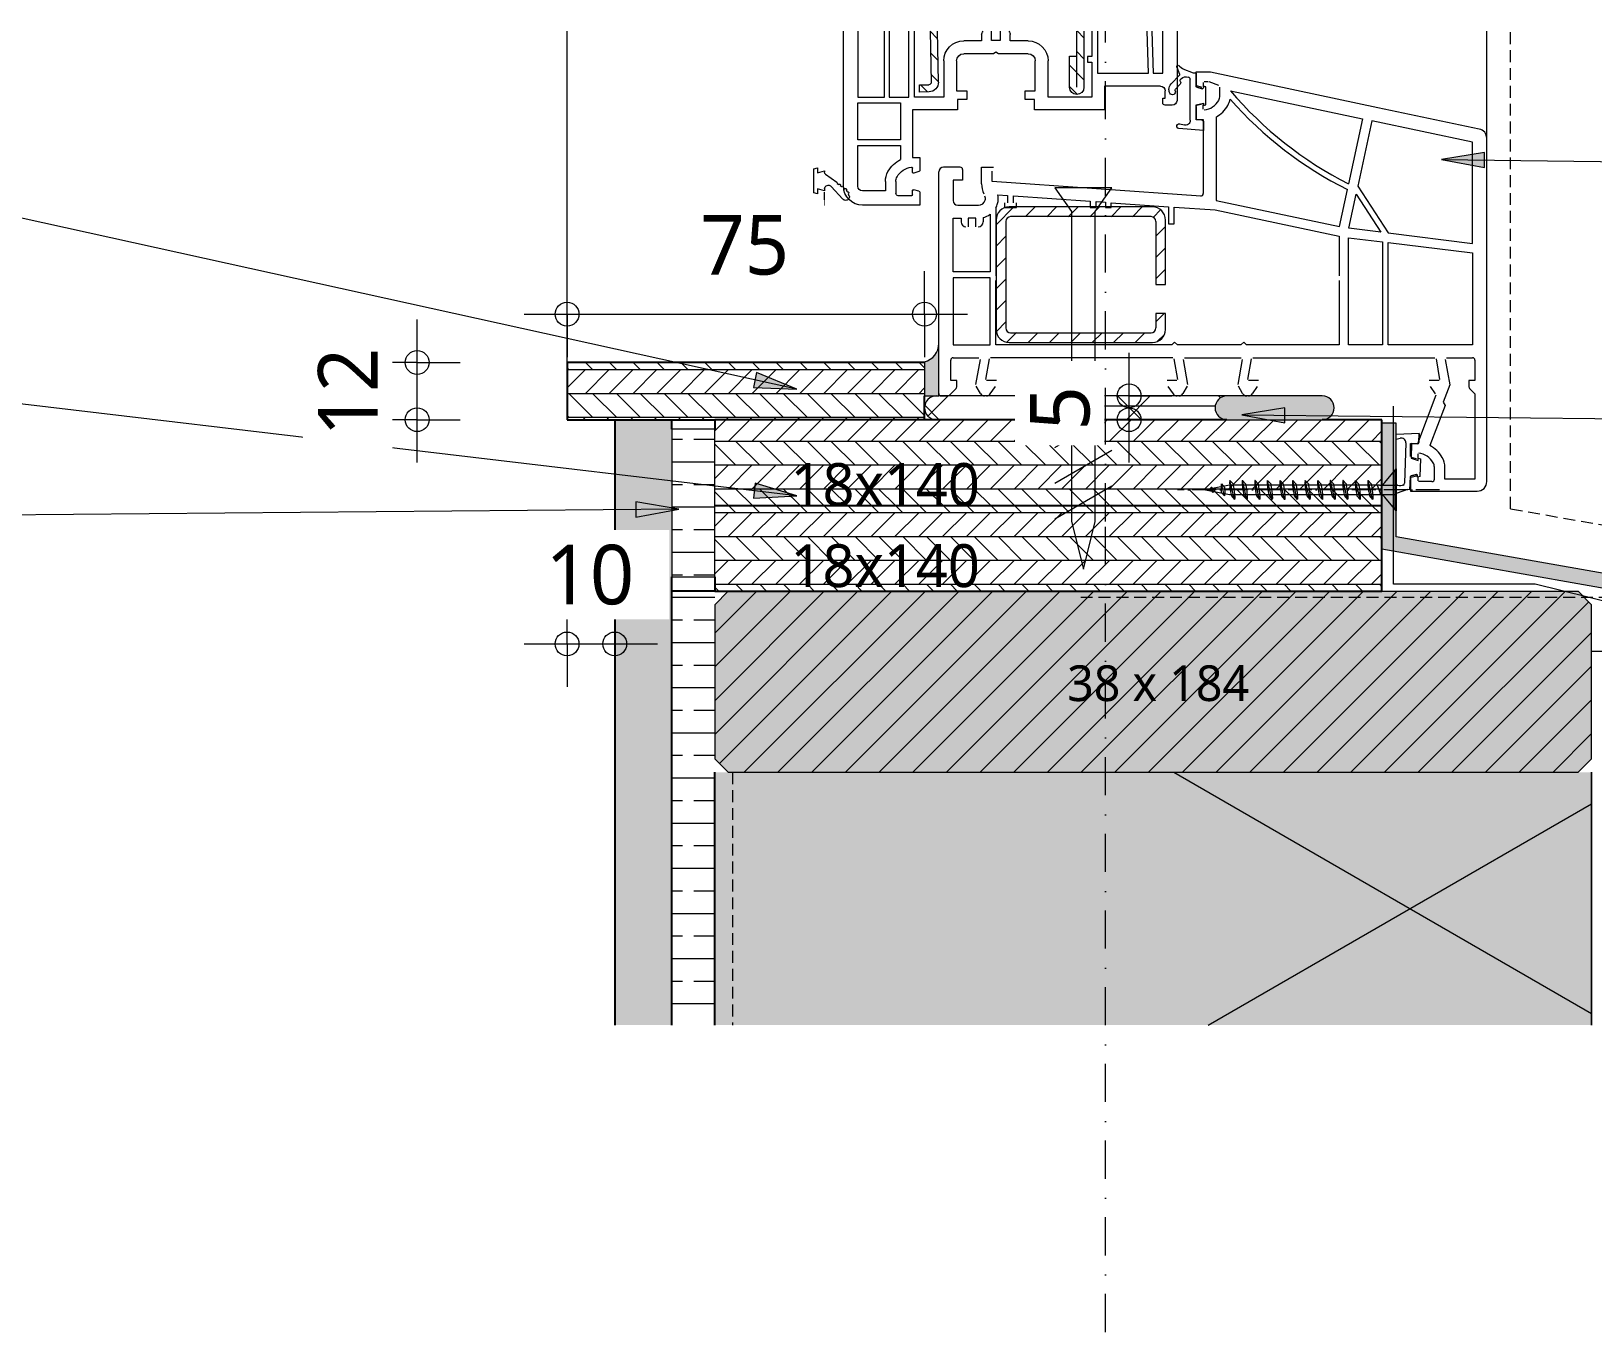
# Model space of a CAD drawing. Header units: millimetres. Extents: x 6732 to 10947, y 894 to 9086.
# Drawn here: x 8169.1 to 8496.7, y 5683.1 to 5956 of the extents above; entities that cross this region are included whole.
import ezdxf

# ---------------------------------------------------------------- set-up
doc = ezdxf.new("R2010")
doc.units = ezdxf.units.MM
for name, pattern in [('MV_hartlijn_staal', [6.6, 5, -0.8, 0, -0.8]), ('MV_hidden', [3.75, 2.5, -1.25]), ('MV_stramien', [16, 8, -4, 0, -4])]:
    doc.linetypes.add(name, pattern=pattern)
for name, color, linetype, lineweight in [('A-ANNO-DIMS', 211, 'Continuous', 13), ('A-ANNO-DIMS-5', 211, 'Continuous', 13), ('A-ANNO-NOTE', 131, 'Continuous', 18), ('A-DETL', 90, 'Continuous', 13), ('A-DETL-GENF', 92, 'Continuous', 18), ('A-DETL-MEDM', 33, 'Continuous', 25), ('ARMIERUNG', 2, 'Continuous', 13), ('DICHTUNG', 2, 'Continuous', 13), ('Doorsnede Strandbaak_dwg', 8, 'Continuous', 13), ('G-ANNO-TEXT', 231, 'Continuous', 13), ('HAUPTPROFIL', 250, 'Continuous', 13), ('zeichnen', 250, 'Continuous', 13)]:
    doc.layers.add(name, color=color, linetype=linetype, lineweight=lineweight)
doc.styles.add('Segoe UI_1', font='segoeui.ttf', dxfattribs={"height": 7.5})
doc.styles.add('Segoe UI_2', font='segoeui.ttf', dxfattribs={"height": 12.5})
doc.styles.add('Segoe UI_3', font='segoeui.ttf', dxfattribs={"height": 9})
doc.dimstyles.new('2_5_mm_1', dxfattribs={"dimscale": 304.8, "dimtxt": 13.092049, "dimasz": 0.016404, "dimexe": 0.029528, "dimexo": 0.0625, "dimgap": 0.014764, "dimtad": 1, "dimdec": 0, "dimzin": 0, "dimdsep": 46, "dimtxsty": 'Segoe UI_2', "dimblk1": 'DOTBLANK', "dimblk2": 'DOTBLANK', "dimsah": 1, "dimcen": 0.09, "dimdle": 0.029528, "dimazin": 0, "dimtfac": 1, "dimtdec": 4, "dimtix": 1, "dimtmove": 0, "dimatfit": 3, "dimfxl": 0.029528, "dimfxlon": 1, "dimtvp": 1, "dimtfill": 1, "dimtolj": 1, "dimtzin": 0, "dimarcsym": 2})
pattern_1 = [(0, (0, 0), (0, 9.476), []), (0, (0, 4.738), (0, 9.476), [4.738, -2.369])]
pattern_2 = [(0, (0, 0), (0, 5), [50, 0]), (45, (0, 0), (5.0006592, 0), [7.071, -7.071]), (315, (0, 0), (5.0006592, 0), [7.071, -7.071])]

# ---------------------------------------------------------------- blocks, each defined once
blk = doc.blocks.new('Doorsnede Strandbaak_dwg_550020_ARMIERUNG-3257533-Details Strandbaak Patio Woning')
at = {"layer": 'ARMIERUNG'}
h = blk.add_hatch(dxfattribs=at)
h.set_pattern_fill('FP_1', color=256, style=0, pattern_type=2)
h.set_pattern_definition([(45, (0, 0), (-56.1266, 56.1266), [])])
h.paths.add_polyline_path([(-375.9, 0), (375.9, 0), (398.6, 4.4), (410.2, 9.2), (424.4, 20.1), (435.3, 34.3), (442.2, 50.8), (444.5, 68.6), (444.5, 152.4), (393.7, 152.4), (392.8, 69.6), (390.3, 63.5), (386.3, 58.2), (381, 54.2), (374.9, 51.7), (368.3, 50.8), (-374.9, 51.7), (-381, 54.2), (-386.3, 58.2), (-390.3, 63.5), (-392.8, 69.6), (-393.7, 76.2), (-392.8, 641.6), (-390.3, 647.7), (-386.3, 653), (-381, 657), (-374.9, 659.5), (-368.3, 660.4), (374.9, 659.5), (381, 657), (386.3, 653), (390.3, 647.7), (392.8, 641.6), (393.7, 635), (393.7, 304.8), (444.5, 305.8), (444.5, 642.6), (442.2, 660.4), (435.3, 676.9), (424.4, 691.1), (410.2, 702), (393.7, 708.9), (375.9, 711.2), (-375.9, 711.2), (-393.7, 708.9), (-410.2, 702), (-424.4, 691.1), (-435.3, 676.9), (-442.2, 660.4), (-444.5, 642.6), (-444.5, 68.6), (-442.2, 50.8), (-435.3, 34.3), (-424.4, 20.1), (-410.2, 9.2), (-393.7, 2.3)])
for p, q in [((375.9, 711.2), (-375.9, 711.2)), ((368.3, 660.4), (-368.3, 660.4)), ((-444.5, 642.6), (-444.5, 68.6)), ((-393.7, 635), (-393.7, 76.2)), ((443.5, 304.8), (444.5, 305.8)), ((-375.9, 0), (375.9, 0)), ((-368.3, 50.8), (368.3, 50.8))]:
    blk.add_line(p, q, dxfattribs=at)
at = {"layer": 'ARMIERUNG', "flags": 128}
for points in [[(393.7, 635), (393.7, 304.8), (444.5, 304.8), (444.5, 642.6)], [(444.5, 68.6), (444.5, 152.4), (393.7, 152.4), (393.7, 76.2)]]:
    blk.add_lwpolyline(points, dxfattribs=at)
at = {"layer": 'ARMIERUNG'}
for centre, radius, start, end in [((-375.9, 642.6), 68.6, 90, 180), ((-368.3, 635), 25.4, 90, 180), ((368.3, 635), 25.4, 360, 90), ((375.9, 642.6), 68.6, 360, 90), ((-375.9, 68.6), 68.6, 180, 270), ((-368.3, 76.2), 25.4, 180, 270), ((368.3, 76.2), 25.4, 270, 0), ((375.9, 68.6), 68.6, 270, 0)]:
    blk.add_arc(centre, radius, start, end, dxfattribs=at)
blk = doc.blocks.new('Doorsnede Strandbaak_dwg_rubber-3257528-Details Strandbaak Patio Woning')
at = {"layer": 'zeichnen'}
for p, q in [((-1643.9, 8004.5), (-1655.1, 7992.8)), ((-1631.4, 7996.4), (-1645.7, 7961)), ((-1644.7, 7955.7), (-1601.7, 7909.5)), ((-1701.9, 7718.1), (-1701.9, 7933.2)), ((-1695.3, 7942.7), (-1691.4, 7944.2)), ((-1651.5, 7933.2), (-1655.1, 7937.1)), ((-1624, 7881.3), (-1649.2, 7908.4)), ((-1732.4, 7789.8), (-1732.4, 7719.8)), ((-1647, 7700), (-1669.6, 7693.6))]:
    blk.add_line(p, q, dxfattribs=at)
at = {"layer": 'zeichnen', "flags": 128}
for points in [[(-1732.4, 7895.1), (-1732.4, 7966.2), (-1732.4, 7896.2), (-1732.4, 7966.2), (-1719.7, 7966.2), (-1664.7, 7986.4)], [(-1762.9, 7719.8), (-1732.4, 7719.8), (-1732.4, 7798.5), (-1770.5, 7808.7), (-1770.5, 7796), (-1783.2, 7799.4), (-1783.2, 7894.2), (-1770.5, 7897.6), (-1770.5, 7888.7)], [(-1770.5, 7664), (-1770.5, 7712.2), (-1770.5, 7664), (-1642.4, 7675.2)]]:
    blk.add_lwpolyline(points, dxfattribs=at)
blk.add_lwpolyline([(-1764.1, 7883.8), (-1736.2, 7891.3)], close=True, dxfattribs=at)
at = {"layer": 'zeichnen'}
for centre, radius, start, end in [((-1679.1, 7910.8), 35.6, 47.63315, 110.2), ((-1673.5, 8010.3), 25.4, 290.2, 316.4), ((-1641, 7959.1), 5.08, 157.95708, 222.02907), ((-1638.4, 7999.2), 7.62, 90, 136.4), ((-1638.4, 7999.2), 7.62, 7, 90), ((-1638.4, 7999.2), 7.62, 337.95708, 7), ((-1765.4, 7888.7), 5.08, 180, 285), ((-1765.4, 7888.7), 5.08, 180, 285), ((-1737.5, 7896.2), 5.08, 285, 0), ((-1737.5, 7896.2), 5.08, 285, 0), ((-1691.8, 7933.2), 10.2, 110.2, 180), ((-1641.8, 7915.3), 10.2, 147.43374, 222.95708), ((-1658.9, 7926.2), 10.2, 327.43374, 43.39257), ((-1629.6, 7876.1), 7.62, 336.90352, 42.95708), ((-1608.6, 7867.2), 15.2, 156.90352, 332.3525), ((-1633.3, 7880.1), 43.2, 0, 42.95708), ((-1633.3, 7880.1), 43.2, 332.3525, 0), ((-1762.9, 7712.2), 7.62, 90, 180), ((-1676.5, 7718.1), 25.4, 180, 285.78839), ((-1643.5, 7687.8), 12.7, 275, 105.78839)]:
    blk.add_arc(centre, radius, start, end, dxfattribs=at)
blk = doc.blocks.new('Doorsnede Strandbaak_dwg_rubber-3257527-Details Strandbaak Patio Woning')
at = {"layer": 'zeichnen'}
for p, q in [((-1701.9, 7718.1), (-1701.9, 7933.2)), ((-1695.3, 7942.7), (-1691.4, 7944.2)), ((-1732.4, 7789.8), (-1732.4, 7719.8)), ((-1649.5, 7699.3), (-1669.6, 7693.6))]:
    blk.add_line(p, q, dxfattribs=at)
at = {"layer": 'zeichnen', "flags": 128}
for points in [[(-1732.4, 7895.1), (-1732.4, 7966.2), (-1732.4, 7896.2), (-1732.4, 7966.2), (-1719.7, 7966.2), (-1664.7, 7986.4)], [(-1762.9, 7719.8), (-1732.4, 7719.8), (-1732.4, 7798.5), (-1770.5, 7808.7), (-1770.5, 7796), (-1783.2, 7799.4), (-1783.2, 7894.2), (-1770.5, 7897.6), (-1770.5, 7888.7)], [(-1770.5, 7664), (-1770.5, 7712.2), (-1770.5, 7664), (-1648.5, 7674.6)]]:
    blk.add_lwpolyline(points, dxfattribs=at)
blk.add_lwpolyline([(-1764.1, 7883.8), (-1736.2, 7891.3)], close=True, dxfattribs=at)
at = {"layer": 'zeichnen'}
for centre, radius, start, end in [((-1691.8, 7933.2), 10.2, 110.2, 180), ((-1679.1, 7910.8), 35.6, 53.88466, 110.2), ((-1673.5, 8010.3), 25.4, 290.2, 301.07322), ((-1765.4, 7888.7), 5.08, 180, 285), ((-1765.4, 7888.7), 5.08, 180, 285), ((-1737.5, 7896.2), 5.08, 285, 0), ((-1737.5, 7896.2), 5.08, 285, 0), ((-1762.9, 7712.2), 7.62, 90, 180), ((-1676.5, 7718.1), 25.4, 180, 285.78839)]:
    blk.add_arc(centre, radius, start, end, dxfattribs=at)
blk = doc.blocks.new('Doorsnede Strandbaak_dwg_Anschlagdichtung-3257535-Details Strandbaak Patio Woning')
at = {"layer": 'DICHTUNG'}
for p, q in [((-137.9, -80.1), (-146.3, -86)), ((-134.8, -140.6), (-73.5, -72.8)), ((-121.3, -68.5), (-129.6, -74.3)), ((-104.6, -56.8), (-113, -62.6)), ((-43.5, -7.8), (-103.4, -49.7))]:
    blk.add_line(p, q, dxfattribs=at)
at = {"layer": 'DICHTUNG', "flags": 128}
blk.add_lwpolyline([(-38.1, -86.5), (-38.1, -96.5), (0, -86.3), (0, -113), (20.3, -107.5), (20.3, 21.3), (0, 26.7), (0, 0), (-38.1, 10.2), (-38.1, 2.6)], dxfattribs=at)
at = {"layer": 'DICHTUNG'}
for centre, radius, start, end in [((-50.8, 2.6), 12.7, 305, 0), ((-133.8, -77.2), 5.08, 35, 215), ((-117.1, -65.6), 5.08, 35, 215), ((-100.5, -53.9), 5.08, 125, 215), ((-58.4, -86.5), 20.3, 360, 137.85928), ((-165.1, -127.1), 5.08, 89.67733, 174.69061), ((-149.9, -127), 20.3, 179.16188, 270), ((-162.2, -107), 5.08, 66.37763, 252.74711), ((-119.4, -123), 45.7, 165.93184, 178.86391), ((-119.4, -123), 45.7, 138.73407, 153.19289), ((-150.2, -89.2), 5.08, 39.17986, 225.54934), ((-149.9, -127), 20.3, 270, 317.85928)]:
    blk.add_arc(centre, radius, start, end, dxfattribs=at)
blk = doc.blocks.new('Doorsnede Strandbaak_dwg_550410_ARMIERUNG-3257536-Details Strandbaak Patio Woning')
at = {"layer": 'ARMIERUNG'}
h = blk.add_hatch(dxfattribs=at)
h.set_pattern_fill('FP_2', color=256, style=0, pattern_type=2)
h.set_pattern_definition([(45, (-1394.81, 156.085), (-56.1266, 56.1266), [])])
h.paths.add_polyline_path([(-406.4, 0), (-416.3, 1.3), (-425.5, 5.1), (-433.3, 11.2), (-439.4, 19.1), (-443.2, 28.2), (-444.5, 38.1), (-444.5, 337), (-406.4, 337), (-406.4, 203.2), (-368.3, 203.2), (-369.6, 28.2), (-373.4, 19.1), (-379.5, 11.2), (-387.4, 5.1), (-396.5, 1.3)])
h.paths.add_polyline_path([(431.8, 12.7), (381, 13.9), (367.9, 15.9), (355.8, 21.3), (345.5, 29.6), (337.7, 40.3), (332.9, 52.7), (331.5, 65.8), (337.7, 337), (375.8, 337), (369.9, 61.7), (373.1, 55.9), (378.7, 52.5), (381.9, 52), (432.7, 50.8)])
for p, q in [((-444.5, 337), (-444.5, 38.1)), ((337.7, 337), (331.5, 65.9)), ((375.8, 337), (369.6, 65))]:
    blk.add_line(p, q, dxfattribs=at)
at = {"layer": 'ARMIERUNG', "flags": 128}
for points in [[(-406.4, 38.1), (-406.4, 203.2), (-406.4, 337)], [(-368.3, 38.1), (-368.3, 203.2), (-406.4, 203.2)], [(381, 13.9), (431.8, 12.7), (432.7, 50.8), (381.9, 52)]]:
    blk.add_lwpolyline(points, dxfattribs=at)
at = {"layer": 'ARMIERUNG'}
for centre, radius, start, end in [((-406.4, 38.1), 38.1, 180, 360), ((382.2, 64.7), 50.8, 178.64073, 268.64073), ((382.2, 64.7), 12.7, 178.64073, 268.64073)]:
    blk.add_arc(centre, radius, start, end, dxfattribs=at)
blk = doc.blocks.new('Doorsnede Strandbaak_dwg_550410_FLG-Z60-3257537-Details Strandbaak Patio Woning')
at = {"layer": 'HAUPTPROFIL'}
for p, q in [((-990.6, 500.4), (-990.6, 724.3)), ((711.2, -101.6), (711.2, 724.3)), ((-1041.4, 330.2), (-1003.3, 330.2)), ((308.6, -24.1), (336.5, -31.6)), ((342.9, -26.7), (342.9, -5.1)), ((431.8, -76.2), (431.8, -139.7)), ((308.6, -128.3), (336.5, -120.8)), ((342.9, -147.3), (342.9, -125.7)), ((348, -152.4), (419.1, -152.4))]:
    blk.add_line(p, q, dxfattribs=at)
at = {"layer": 'HAUPTPROFIL', "flags": 128}
for points in [[(-1066.8, 724.3), (-1066.8, 684.2), (-1066.8, 355.6)], [(-932.6, 724.3), (-939.8, 500.4), (-990.6, 500.4)], [(-642.6, 724.3), (-642.6, 500.4), (-914.3, 500.4), (-907.2, 724.3)], [(-612.1, 724.3), (-612.1, 589.3), (-589.3, 589.3), (-589.3, 558.8), (-612.1, 558.8), (-612.1, 373.4), (-379.7, 373.4), (-379.7, 566.4)], [(-273, 673.1), (-177.8, 673.1), (-177.8, 706.1)], [(-124.4, 724.3), (-124.4, 675.6), (-78.7, 675.6), (-78.7, 724.3)], [(-25.4, 706.1), (-25.4, 673.1), (69.9, 673.1)], [(176.5, 566.4), (176.5, 373.4), (332.7, 373.4), (332.7, 724.3)], [(467.4, 724.3), (467.4, 373.4), (363.2, 373.4), (363.2, 724.3)], [(635, 724.3), (635, 373.4), (492.8, 373.4), (492.8, 724.3)], [(-273, 604.5), (-114.8, 604.5), (-101.6, 612.1), (-88.4, 604.5), (69.9, 604.5)], [(-977.9, 431.8), (-680.7, 431.8), (-680.7, 304.8), (-427.7, 304.8), (-307.3, 304.8), (-307.3, 360.7), (-256.5, 360.7), (-256.5, 406.4), (-311.1, 406.4), (-311.1, 566.4)], [(108, 566.4), (108, 406.4), (53.4, 406.4), (53.4, 360.7), (104.2, 360.7), (104.2, 304.8), (342.9, 304.8), (342.9, 50.8), (304.8, 50.8), (304.8, -19.2)], [(-990.6, 342.9), (-990.6, 368.3), (-1003.3, 368.3), (-1003.3, 406.4)], [(635, -101.6), (635, 114.3), (406.4, 114.3), (406.4, 40.2)], [(487.7, -76.2), (487.7, -127), (609.6, -127)], [(304.8, -133.2), (304.8, -203.2), (404.6, -203.2), (609.6, -203.2)]]:
    blk.add_lwpolyline(points, dxfattribs=at)
blk.add_lwpolyline([(406.4, 144.8), (635, 144.8), (635, 342.9), (406.4, 342.9)], close=True, dxfattribs=at)
at = {"layer": 'HAUPTPROFIL'}
for centre, radius, start, end in [((-273, 566.4), 106.7, 90, 180), ((-152.4, 706.1), 25.4, 135, 180), ((-50.8, 706.1), 25.4, 360, 45), ((69.9, 566.4), 106.7, 360, 90), ((-273, 566.4), 38.1, 90, 180), ((69.9, 566.4), 38.1, 360, 90), ((-977.9, 406.4), 25.4, 90, 180), ((-1041.4, 355.6), 25.4, 180, 270), ((-1003.3, 342.9), 12.7, 270, 0), ((336.6, -100.9), 157.5, 29.13098, 63.70024), ((309.9, -19.2), 5.08, 180, 255), ((337.8, -26.7), 5.08, 255, 0), ((348, -5.1), 5.08, 83.24429, 180), ((336.6, -100.9), 101.6, 29.13098, 83.24429), ((381, -76.2), 50.8, 360, 29.13098), ((381, -76.2), 106.7, 360, 29.13098), ((309.9, -133.2), 5.08, 105, 180), ((337.8, -125.7), 5.08, 0, 105), ((348, -147.3), 5.08, 180, 270), ((419.1, -139.7), 12.7, 270, 360), ((609.6, -101.6), 25.4, 270, 0), ((609.6, -101.6), 101.6, 270, 0)]:
    blk.add_arc(centre, radius, start, end, dxfattribs=at)
blk = doc.blocks.new('42 isolatie - Type 1-3776372-Details Strandbaak Patio Woning')
at = {"layer": 'A-DETL-GENF'}
h = blk.add_hatch(color=256, dxfattribs=at)
h.paths.add_polyline_path([(56.28, 0.8), (187.55, 0.8), (187.55, 184.8), (56.28, 184.8), (56.28, 3.63)])
h.paths.add_polyline_path([(674.21, 181.97), (674.21, 0.8), (727.28, 0.8), (727.28, 184.8), (674.21, 184.8)])
at = {"layer": 'A-DETL-GENF', "lineweight": 13}
h = blk.add_hatch(dxfattribs=at)
h.set_pattern_fill('FP_5', color=256, style=0, pattern_type=2)
h.set_pattern_definition([(60, (-2126.39, 181.76), (-155.885, 90), []), (120, (-2126.39, 181.76), (-155.885, -90), [])])
h.paths.add_polyline_path([(56.28, 0.8), (187.55, 0.8), (187.55, 184.8), (56.28, 184.8), (56.28, 3.63)])
h.paths.add_polyline_path([(674.21, 181.97), (674.21, 0.8), (727.28, 0.8), (727.28, 184.8), (674.21, 184.8)])
at = {"layer": 'A-DETL-GENF'}
for p, q in [((727.28, 184.8), (674.21, 184.8)), ((674.21, 0.8), (727.28, 0.8))]:
    blk.add_line(p, q, dxfattribs=at)
blk = doc.blocks.new('00 hout_rechthoekig_sls - SLS 38x184-4309767-Details Strandbaak Patio Woning')
at = {"layer": 'A-DETL-GENF'}
blk.add_hatch(color=256, dxfattribs=at).paths.add_polyline_path([(140, -38), (181.17, -38), (184, -35.17), (184, -2.83), (181.17, 0), (2.83, 0), (0, -2.83), (0, -35.17), (2.83, -38), (92.75, -38)])
at = {"layer": 'A-DETL-MEDM', "lineweight": 13}
h = blk.add_hatch(dxfattribs=at)
h.set_pattern_fill('FP_19', color=256, style=0, pattern_type=2)
h.set_pattern_definition([(45, (-8312.491, -5838.497), (-3.535534, 3.535534), [])])
h.paths.add_polyline_path([(181.17, -38), (184, -35.17), (184, -2.83), (181.17, 0), (2.83, 0), (0, -2.83), (0, -35.17), (2.83, -38), (165.21, -38)])
at = {"layer": 'A-DETL-MEDM', "lineweight": 18}
for p, q in [((0, -2.83), (2.83, 0)), ((2.83, 0), (0, -2.83)), ((92.75, 0), (140, 0)), ((140, 0), (181.17, 0)), ((181.17, 0), (184, -2.83)), ((0, -2.83), (0, -35.17)), ((181.17, 0), (184, -2.83)), ((184, -35.17), (184, -2.83)), ((2.83, -38), (0, -35.17)), ((0, -35.17), (2.83, -38)), ((184, -35.17), (181.17, -38)), ((181.17, -38), (184, -35.17)), ((2.83, -38), (181.17, -38))]:
    blk.add_line(p, q, dxfattribs=at)
blk = doc.blocks.new('28 schroeven 2D - Verzonken schroef 4_0x40mm-3245472-Details Strandbaak Patio Woning')
at = {"layer": 'A-DETL-GENF', "linetype": 'MV_hartlijn_staal', "lineweight": 13}
blk.add_line((0, 9.1), (0, -45.9), dxfattribs=at)
at = {"layer": 'A-DETL-GENF', "lineweight": 5}
for p, q in [((-4.4, 0), (4.4, 0)), ((-1.54, -2.4), (-4.4, 0)), ((4.4, 0), (1.54, -2.4)), ((-4.04, -0.3), (4.04, -0.3)), ((-1, -4), (1.03, -3.26)), ((2, -4.97), (-2, -5.9)), ((-2, -5.9), (-1.25, -5.26)), ((-1, -3.55), (-1, -35)), ((1, -35), (1, -3.55)), ((1.25, -5.61), (2, -4.97)), ((2, -7.6), (-2, -8.54)), ((-2, -8.54), (-1.25, -7.9)), ((1.25, -8.24), (2, -7.6)), ((2, -10.24), (-2, -11.17)), ((-2, -11.17), (-1.25, -10.53)), ((2, -12.88), (-2, -13.81)), ((1.25, -10.88), (2, -10.24)), ((1.25, -13.52), (2, -12.88)), ((-2, -13.81), (-1.25, -13.17)), ((2, -15.51), (-2, -16.44)), ((-2, -16.44), (-1.25, -15.8)), ((1.25, -16.15), (2, -15.51)), ((2, -18.15), (-2, -19.08)), ((-2, -19.08), (-1.25, -18.44)), ((1.25, -18.79), (2, -18.15)), ((2, -20.78), (-2, -21.71)), ((-2, -21.71), (-1.25, -21.07)), ((1.25, -21.42), (2, -20.78)), ((2, -23.42), (-2, -24.35)), ((-2, -24.35), (-1.25, -23.71)), ((2, -26.06), (-2, -26.99)), ((1.25, -24.06), (2, -23.42)), ((1.25, -26.7), (2, -26.06)), ((-2, -26.99), (-1.25, -26.35)), ((2, -28.69), (-2, -29.62)), ((-2, -29.62), (-1.25, -28.98)), ((1.25, -29.33), (2, -28.69)), ((2, -31.33), (-2, -32.26)), ((-2, -32.26), (-1.25, -31.62)), ((1.25, -31.97), (2, -31.33)), ((2, -33.96), (-2, -34.89)), ((-2, -34.89), (-1.25, -34.25)), ((-1.26, -36.66), (-0.51, -36.02)), ((-1, -35), (0, -40)), ((0, -40), (1, -35)), ((1.25, -34.6), (2, -33.96)), ((1.26, -36.07), (-1.26, -36.66)), ((-0.52, -38.71), (0.23, -38.07)), ((0.52, -38.47), (-0.52, -38.71)), ((-0.23, -39.11), (0.52, -38.47)), ((0.51, -36.71), (1.26, -36.07))]:
    blk.add_line(p, q, dxfattribs=at)
at = {"layer": 'A-DETL-GENF'}
for p, q in [((-1, -3.55), (-1, 0)), ((1, -3.55), (1, 0))]:
    blk.add_line(p, q, dxfattribs=at)
at = {"layer": 'A-DETL-GENF', "lineweight": 5}
for centre, start, end in [((-2.5, -3.55), 360, 50), ((2.5, -3.55), 130, 180)]:
    blk.add_arc(centre, 1.5, start, end, dxfattribs=at)
for points in [[(-2, -5.9), (-1.5, -6.14), (1.25, -5.61)], [(-1.25, -5.26), (1.8, -4.75), (2, -4.97)], [(-2, -8.54), (-1.5, -8.78), (1.25, -8.24)], [(-1.25, -7.9), (1.8, -7.39), (2, -7.6)], [(-2, -11.17), (-1.5, -11.41), (1.25, -10.88)], [(-1.25, -10.53), (1.8, -10.02), (2, -10.24)], [(-1.25, -13.17), (1.8, -12.66), (2, -12.88)], [(-2, -13.81), (-1.5, -14.05), (1.25, -13.52)], [(-2, -16.44), (-1.5, -16.68), (1.25, -16.15)], [(-1.25, -15.8), (1.8, -15.29), (2, -15.51)], [(-2, -19.08), (-1.5, -19.32), (1.25, -18.79)], [(-1.25, -18.44), (1.8, -17.93), (2, -18.15)], [(-2, -21.71), (-1.5, -21.96), (1.25, -21.42)], [(-1.25, -21.07), (1.8, -20.57), (2, -20.78)], [(-2, -24.35), (-1.5, -24.59), (1.25, -24.06)], [(-1.25, -23.71), (1.8, -23.2), (2, -23.42)], [(-1.25, -26.35), (1.8, -25.84), (2, -26.06)], [(-2, -26.99), (-1.5, -27.23), (1.25, -26.7)], [(-2, -29.62), (-1.5, -29.86), (1.25, -29.33)], [(-1.25, -28.98), (1.8, -28.47), (2, -28.69)], [(-2, -32.26), (-1.5, -32.5), (1.25, -31.97)], [(-1.25, -31.62), (1.8, -31.11), (2, -31.33)], [(-2, -34.89), (-1.5, -35.13), (1.25, -34.6)], [(-1.25, -34.25), (1.8, -33.74), (2, -33.96)], [(-0.51, -36.02), (1.16, -35.94), (1.26, -36.07)], [(-1.26, -36.66), (-1, -36.82), (0.51, -36.71)], [(-0.52, -38.71), (-0.51, -38.79), (-0.23, -39.11)], [(0.23, -38.07), (0.53, -38.42), (0.52, -38.47)]]:
    blk.add_open_spline(points, degree=2, dxfattribs=at)
blk = doc.blocks.new('28 schroef - 5_0x80-3186763-Details Strandbaak Patio Woning')
at = {"layer": 'A-DETL-GENF', "lineweight": 13}
h = blk.add_hatch(dxfattribs=at)
h.set_pattern_fill('FP_29', color=256, style=0, pattern_type=2)
h.set_pattern_definition([(120, (0, 0), (-11.2583, -6.5), [])])
h.paths.add_polyline_path([(70, 6), (50, 6), (50, -6), (70, -6)])
h = blk.add_hatch(dxfattribs=at)
h.set_pattern_fill('FP_30', color=256, style=0, pattern_type=2)
h.set_pattern_definition([(120, (7.5, 0), (-11.2583, -6.5), [])])
h.paths.add_polyline_path([(70, 6), (50, 6), (50, -6), (70, -6)])
for p, q in [((0, 6), (0, -6)), ((5, 2.5), (0, 6)), ((70, 2.5), (5, 2.5)), ((80, 0), (70, 2.5)), ((0, -6), (5, -2.5)), ((5, -2.5), (70, -2.5)), ((70, -2.5), (80, 0))]:
    blk.add_line(p, q, dxfattribs=at)
blk = doc.blocks.new('DIMBLOCK38-Details Strandbaak Patio Woning')
at = {"layer": 'A-ANNO-DIMS-5'}
for p, q in [((8281.49, 5827.43), (8281.49, 5836.43)), ((8291.49, 5827.43), (8291.49, 5836.43)), ((8272.49, 5827.43), (8300.49, 5827.43)), ((8281.49, 5827.43), (8281.49, 5818.43)), ((8291.49, 5827.43), (8291.49, 5818.43))]:
    blk.add_line(p, q, dxfattribs=at)
for centre in [(8281.49, 5827.43), (8291.49, 5827.43)]:
    blk.add_circle(centre, 2.5, dxfattribs=at)
at = {"layer": 'A-ANNO-DIMS-5', "color": 0, "insert": (8276.97, 5848.24), "char_height": 12.5, "width": 22.8516, "attachment_point": 1, "line_spacing_factor": 1.142579, "style": 'Segoe UI_2', "bg_fill": 3, "box_fill_scale": 1.25, "bg_fill_color": 9, "bg_fill_true_color": 13158600, "bg_fill_transparency": 0}
blk.add_mtext('10', dxfattribs=at)
blk = doc.blocks.new('_DotBlank')
at = {"color": 0, "linetype": 'ByBlock', "lineweight": -2}
blk.add_line((-0.5, 0), (-1, 0), dxfattribs=at)
blk.add_circle((0, 0), 0.5, dxfattribs=at)
blk = doc.blocks.new('DIMBLOCK56-Details Strandbaak Patio Woning')
at = {"layer": 'A-ANNO-DIMS-5'}
for p, q in [((8281.49, 5896.64), (8281.49, 5905.64)), ((8356.49, 5896.64), (8356.49, 5905.64)), ((8272.49, 5896.64), (8365.49, 5896.64)), ((8281.49, 5896.64), (8281.49, 5887.64)), ((8356.49, 5896.64), (8356.49, 5887.64))]:
    blk.add_line(p, q, dxfattribs=at)
for centre in [(8281.49, 5896.64), (8356.49, 5896.64)]:
    blk.add_circle(centre, 2.5, dxfattribs=at)
at = {"layer": 'A-ANNO-DIMS-5', "color": 0, "insert": (8309.47, 5917.45), "char_height": 12.5, "width": 22.8516, "attachment_point": 1, "line_spacing_factor": 1.142579, "style": 'Segoe UI_2', "bg_fill": 3, "box_fill_scale": 1.25, "bg_fill_color": 9, "bg_fill_true_color": 13158600, "bg_fill_transparency": 0}
blk.add_mtext('75', dxfattribs=at)
blk = doc.blocks.new('DIMBLOCK57-Details Strandbaak Patio Woning')
at = {"layer": 'A-ANNO-DIMS-5'}
for p, q in [((8250.03, 5865.5), (8250.03, 5895.5)), ((8250.03, 5886.5), (8241.03, 5886.5)), ((8250.03, 5886.5), (8259.03, 5886.5)), ((8250.03, 5874.5), (8241.03, 5874.5)), ((8250.03, 5874.5), (8259.03, 5874.5))]:
    blk.add_line(p, q, dxfattribs=at)
for centre in [(8250.03, 5886.5), (8250.03, 5874.5)]:
    blk.add_circle(centre, 2.5, dxfattribs=at)
at = {"layer": 'A-ANNO-DIMS-5', "color": 0, "insert": (8229.22, 5870.98), "char_height": 12.5, "width": 22.8516, "attachment_point": 1, "rotation": 90, "line_spacing_factor": 1.142579, "style": 'Segoe UI_2', "bg_fill": 3, "box_fill_scale": 1.25, "bg_fill_color": 9, "bg_fill_true_color": 13158600, "bg_fill_transparency": 0}
blk.add_mtext('12', dxfattribs=at)
blk = doc.blocks.new('DIMBLOCK141-Details Strandbaak Patio Woning')
at = {"layer": 'A-ANNO-DIMS-5'}
for p, q in [((8399.42, 5865.5), (8399.42, 5888.5)), ((8399.42, 5879.5), (8390.42, 5879.5)), ((8399.42, 5879.5), (8408.42, 5879.5)), ((8399.42, 5874.5), (8390.42, 5874.5)), ((8399.42, 5874.5), (8408.42, 5874.5))]:
    blk.add_line(p, q, dxfattribs=at)
for centre in [(8399.42, 5879.5), (8399.42, 5874.5)]:
    blk.add_circle(centre, 2.5, dxfattribs=at)
at = {"layer": 'A-ANNO-DIMS-5', "color": 0, "insert": (8378.62, 5872.24), "char_height": 12.5, "width": 11.4258, "attachment_point": 1, "rotation": 90, "line_spacing_factor": 1.142579, "style": 'Segoe UI_2', "bg_fill": 3, "box_fill_scale": 1.25, "bg_fill_color": 9, "bg_fill_true_color": 13158600, "bg_fill_transparency": 0}
blk.add_mtext('5', dxfattribs=at)

msp = doc.modelspace()

# ---------------------------------------------------------------- hatches: boundary and pattern name
at = {"layer": 'A-DETL-GENF'}
for color, points in [(1, [(8359.49, 5879.5), (8359.49, 5890.5), (8359.39, 5889.63), (8359.11, 5888.8), (8358.65, 5888.05), (8358.04, 5887.42), (8357.31, 5886.94), (8356.49, 5886.62), (8356.49, 5879.5)]), (7, [(8419.97, 5874.5), (8439.97, 5874.5), (8440.61, 5874.58), (8441.22, 5874.83), (8441.73, 5875.23), (8442.13, 5875.75), (8442.38, 5876.35), (8442.47, 5877), (8442.38, 5877.64), (8442.13, 5878.25), (8441.73, 5878.76), (8441.22, 5879.16), (8440.61, 5879.41), (8439.97, 5879.5), (8419.97, 5879.5), (8419.32, 5879.41), (8418.72, 5879.16), (8418.2, 5878.76), (8417.8, 5878.25), (8417.55, 5877.64), (8417.47, 5877), (8417.55, 5876.35), (8417.8, 5875.75), (8418.2, 5875.23), (8418.72, 5874.83), (8419.32, 5874.58)]), (7, [(8592.49, 5792.3), (8592.49, 5825.73), (8455.49, 5849.89), (8455.49, 5873.79), (8452.49, 5873.79), (8452.49, 5847.37), (8589.49, 5823.21), (8589.49, 5795.3), (8584.49, 5795.3), (8584.49, 5792.3)])]:
    msp.add_hatch(color=color, dxfattribs=at).paths.add_polyline_path(points)
at = {"layer": 'A-DETL-GENF', "lineweight": 13}
h = msp.add_hatch(dxfattribs=at)
h.set_pattern_fill('FP_7', color=254, style=0, pattern_type=2)
h.set_pattern_definition(pattern_2)
h.paths.add_polyline_path([(8281.49, 5874.5), (8356.49, 5874.5), (8356.49, 5886.5), (8281.49, 5886.5), (8281.49, 5884.55)])
h = msp.add_hatch(dxfattribs=at)
h.set_pattern_fill('FP_28', color=251, style=0, pattern_type=2)
h.set_pattern_definition([(45, (0, 0), (-10.606602, 10.606602), []), (135, (0, 0), (-10.606602, -10.606602), [])])
h.paths.add_polyline_path([(8358.99, 5874.5), (8419.97, 5874.5), (8419.32, 5874.58), (8418.72, 5874.83), (8418.2, 5875.23), (8417.8, 5875.75), (8417.55, 5876.35), (8417.47, 5877), (8417.55, 5877.64), (8417.8, 5878.25), (8418.2, 5878.76), (8418.72, 5879.16), (8419.32, 5879.41), (8419.97, 5879.5), (8358.65, 5879.45), (8358.34, 5879.41), (8357.74, 5879.16), (8357.22, 5878.76), (8356.83, 5878.25), (8356.58, 5877.64), (8356.49, 5877), (8356.58, 5876.35), (8356.83, 5875.75), (8357.22, 5875.23), (8357.74, 5874.83), (8358.34, 5874.58), (8358.65, 5874.54)])
h = msp.add_hatch(dxfattribs=at)
h.set_pattern_fill('FP_7', color=254, style=0, pattern_type=2)
h.set_pattern_definition(pattern_2)
h.paths.add_polyline_path([(8303.49, 5097.5), (8303.49, 5260.77), (8291.49, 5260.77), (8291.49, 5097.5)])
h.paths.add_polyline_path([(8291.49, 5747.43), (8303.49, 5747.43), (8303.49, 5874.5), (8291.49, 5874.5), (8291.49, 5841.5)])
h = msp.add_hatch(dxfattribs=at)
h.set_pattern_fill('FP_6', color=250, style=0, pattern_type=2)
h.set_pattern_definition(pattern_1)
h.paths.add_polyline_path([(8312.49, 5841.5), (8312.49, 5872.5), (8303.49, 5872.5), (8303.49, 5841.5)])
h = msp.add_hatch(dxfattribs=at)
h.set_pattern_fill('FP_7', color=254, style=0, pattern_type=2)
h.set_pattern_definition(pattern_2)
h.paths.add_polyline_path([(8312.49, 5856.5), (8452.49, 5856.5), (8452.49, 5874.5), (8312.49, 5874.5), (8312.49, 5872.5)])
h = msp.add_hatch(dxfattribs=at)
h.set_pattern_fill('FP_7', color=254, style=0, pattern_type=2)
h.set_pattern_definition(pattern_2)
h.paths.add_polyline_path([(8312.49, 5838.5), (8452.49, 5838.5), (8452.49, 5856.5), (8312.49, 5856.5), (8312.49, 5841.5)])
h = msp.add_hatch(dxfattribs=at)
h.set_pattern_fill('FP_6', color=250, style=0, pattern_type=2)
h.set_pattern_definition(pattern_1)
h.paths.add_polyline_path([(8303.49, 5096.5), (8312.49, 5096.5), (8312.49, 5260.77), (8303.49, 5260.77), (8303.49, 5097.5)])
h.paths.add_polyline_path([(8303.49, 5747.43), (8312.49, 5747.43), (8312.49, 5838.5), (8303.49, 5838.5), (8303.49, 5800.5)])
at = {"layer": 'G-ANNO-TEXT'}
for points in [[(8465, 5929.12), (8473.98, 5927.42), (8474.02, 5930.59)], [(8329.71, 5880.89), (8321.27, 5884.38), (8320.58, 5881.28)], [(8423.1, 5875.51), (8432.08, 5873.83), (8432.12, 5877.01)], [(8329.71, 5858.55), (8320.96, 5861.19), (8320.59, 5858.03)], [(8304.92, 5855.73), (8295.9, 5857.23), (8295.93, 5854.06)]]:
    msp.add_hatch(color=7, dxfattribs=at).paths.add_polyline_path(points)

# ---------------------------------------------------------------- linework, layer by layer
at = {"layer": 'A-DETL'}
for p, q in [((8281.49, 5886.5), (8281.49, 5956.03)), ((8474.49, 5933.55), (8474.49, 5956.03)), ((8413.49, 5944.74), (8413.49, 5947.5)), ((8413.49, 5947.5), (8416.49, 5947.5)), ((8416.49, 5947.5), (8451.61, 5940.03)), ((8414.74, 5944.25), (8413.64, 5944.55)), ((8414.99, 5945.3), (8414.99, 5944.45)), ((8415.19, 5945.5), (8416, 5945.5)), ((8416.17, 5945.47), (8418.16, 5944.74)), ((8418.49, 5942.5), (8418.49, 5944.27)), ((8420.69, 5943.54), (8448.39, 5937.65)), ((8413.49, 5940.25), (8413.49, 5937.5)), ((8413.49, 5937.5), (8414.99, 5937.5)), ((8414.74, 5940.74), (8413.64, 5940.45)), ((8414.99, 5939.7), (8414.99, 5940.55)), ((8414.99, 5937.5), (8414.99, 5921.94)), ((8417.69, 5938.02), (8417.69, 5920.52)), ((8448.39, 5937.65), (8445.49, 5924.01)), ((8451.61, 5940.03), (8472.91, 5935.51)), ((8450.35, 5937.23), (8447.43, 5923.5)), ((8471.49, 5932.74), (8450.35, 5937.23)), ((8471.49, 5911.51), (8471.49, 5932.74)), ((8474.49, 5861.5), (8474.49, 5933.55)), ((8359.49, 5891.05), (8359.49, 5926.5)), ((8363.99, 5927.5), (8360.49, 5927.5)), ((8364.49, 5924.8), (8362.49, 5924.8)), ((8362.49, 5924.8), (8362.49, 5920.5)), ((8364.49, 5927), (8364.49, 5924.8)), ((8368.49, 5924.01), (8368.49, 5927.5)), ((8368.49, 5927.5), (8370.99, 5927.5)), ((8370.69, 5924.5), (8370.69, 5926.67)), ((8414.46, 5921.44), (8370.69, 5924.5)), ((8335.49, 5919.51), (8335.49, 5922.27)), ((8371.91, 5921.71), (8373.94, 5921.56)), ((8373.94, 5921.56), (8373.94, 5920)), ((8375.14, 5920), (8375.14, 5921.48)), ((8375.14, 5921.48), (8391.29, 5920.35)), ((8443.58, 5915.02), (8445.23, 5922.79)), ((8445.56, 5914.71), (8447.07, 5921.84)), ((8447.07, 5921.84), (8452.24, 5913.88)), ((8447.43, 5923.5), (8453.79, 5913.69)), ((8323.49, 5919.51), (8335.49, 5919.51)), ((8363.49, 5919.5), (8367.8, 5919.5)), ((8371.49, 5918.99), (8371.49, 5904.7)), ((8373.29, 5920), (8373.29, 5919)), ((8373.29, 5919), (8375.79, 5919)), ((8375.79, 5919), (8375.79, 5920)), ((8391.29, 5920.35), (8391.29, 5919)), ((8391.29, 5919), (8392.49, 5919)), ((8392.49, 5919), (8392.49, 5920.27)), ((8392.49, 5920.27), (8394.49, 5920.13)), ((8394.49, 5920.13), (8394.49, 5919)), ((8394.49, 5919), (8395.69, 5919)), ((8395.69, 5919), (8395.69, 5920.04)), ((8395.69, 5920.04), (8407.69, 5919.2)), ((8407.69, 5919.2), (8407.69, 5915.6)), ((8408.89, 5915.6), (8408.89, 5919.12)), ((8408.89, 5919.12), (8417.49, 5918.52)), ((8417.49, 5918.52), (8443.49, 5912.99)), ((8417.69, 5920.52), (8443.58, 5915.02)), ((8362.49, 5905.5), (8362.49, 5916.8)), ((8362.49, 5916.8), (8364.19, 5916.8)), ((8364.19, 5916.8), (8364.19, 5916)), ((8367.29, 5916.8), (8365.69, 5916.8)), ((8365.69, 5916.8), (8365.69, 5915)), ((8367.29, 5915), (8367.29, 5916.8)), ((8368.79, 5916.92), (8368.79, 5916)), ((8370.29, 5917.61), (8370.29, 5905.5)), ((8407.69, 5915.6), (8408.89, 5915.6)), ((8452.24, 5913.88), (8445.56, 5914.71)), ((8443.49, 5912.99), (8443.49, 5904.7)), ((8445.49, 5912.7), (8452.59, 5911.82)), ((8445.49, 5890.2), (8445.49, 5912.7)), ((8452.59, 5911.82), (8452.59, 5890.2)), ((8453.79, 5913.69), (8471.49, 5911.51)), ((8453.79, 5890.2), (8453.79, 5911.68)), ((8453.79, 5911.68), (8471.49, 5909.5)), ((8471.49, 5909.5), (8471.49, 5890.2)), ((8370.29, 5905.5), (8362.49, 5905.5)), ((8370.29, 5904.3), (8362.49, 5904.3)), ((8362.49, 5904.3), (8362.49, 5890.2)), ((8370.29, 5890.2), (8370.29, 5904.3)), ((8371.49, 5890.2), (8371.49, 5903.7)), ((8443.49, 5903.7), (8443.49, 5890.2)), ((8359.49, 5890.5), (8359.49, 5891.05)), ((8362.49, 5890.2), (8370.29, 5890.2)), ((8408.39, 5890.2), (8371.49, 5890.2)), ((8408.99, 5890.8), (8408.39, 5890.2)), ((8409.59, 5890.2), (8408.99, 5890.8)), ((8422.89, 5890.2), (8409.59, 5890.2)), ((8423.49, 5890.8), (8422.89, 5890.2)), ((8424.09, 5890.2), (8423.49, 5890.8)), ((8443.49, 5890.2), (8424.09, 5890.2)), ((8452.59, 5890.2), (8445.49, 5890.2)), ((8471.49, 5890.2), (8453.79, 5890.2)), ((8361.99, 5882.7), (8361.99, 5887)), ((8362.49, 5887.5), (8367.93, 5887.5)), ((8367.3, 5881.89), (8368.23, 5887.14)), ((8370.07, 5887.25), (8369.31, 5882.93)), ((8408.61, 5887.5), (8370.37, 5887.5)), ((8409.67, 5882.93), (8408.91, 5887.25)), ((8410.76, 5887.14), (8411.68, 5881.89)), ((8411.05, 5887.5), (8422.93, 5887.5)), ((8422.3, 5881.89), (8423.23, 5887.14)), ((8425.07, 5887.25), (8424.31, 5882.93)), ((8425.37, 5887.5), (8463.61, 5887.5)), ((8464.67, 5882.93), (8463.91, 5887.25)), ((8465.76, 5887.14), (8466.7, 5881.81)), ((8466.05, 5887.5), (8471.49, 5887.5)), ((8471.99, 5887), (8471.99, 5882.7)), ((8363.29, 5882.7), (8361.99, 5882.7)), ((8363.29, 5881.61), (8363.29, 5882.7)), ((8371.59, 5882.7), (8369.51, 5882.7)), ((8409.47, 5882.7), (8407.39, 5882.7)), ((8426.59, 5882.7), (8424.51, 5882.7)), ((8464.47, 5882.7), (8462.39, 5882.7)), ((8466.7, 5881.81), (8465.31, 5878.19)), ((8471.99, 5882.7), (8470.69, 5882.7)), ((8470.69, 5882.7), (8470.69, 5881.61)), ((8359.99, 5879.5), (8361.18, 5879.5)), ((8361.88, 5879.79), (8363, 5880.9)), ((8368.25, 5880), (8367.36, 5881.55)), ((8370.29, 5879.91), (8371.4, 5881.43)), ((8407.58, 5881.43), (8408.69, 5879.91)), ((8411.62, 5881.55), (8410.73, 5880)), ((8423.25, 5880), (8422.36, 5881.55)), ((8425.29, 5879.91), (8426.4, 5881.43)), ((8459.99, 5869.5), (8463.9, 5879.69)), ((8462.58, 5881.43), (8463.69, 5879.91)), ((8470.98, 5880.9), (8471.99, 5879.9)), ((8471.99, 5879.9), (8471.99, 5862)), ((8465.73, 5877.47), (8462.51, 5869.07)), ((8465.31, 5878.19), (8465.73, 5877.47)), ((8458.49, 5866.74), (8458.49, 5869.5)), ((8458.49, 5869.5), (8459.99, 5869.5)), ((8459.74, 5866.25), (8458.64, 5866.55)), ((8459.99, 5867.3), (8459.99, 5866.45)), ((8458.49, 5862.25), (8458.49, 5859.5)), ((8458.64, 5862.45), (8459.74, 5862.74)), ((8459.99, 5862.55), (8459.99, 5861.7)), ((8463.49, 5862), (8463.49, 5864.5)), ((8465.69, 5862), (8465.69, 5864.5)), ((8458.49, 5859.5), (8472.49, 5859.5)), ((8462.99, 5861.5), (8460.19, 5861.5)), ((8471.99, 5862), (8465.69, 5862))]:
    msp.add_line(p, q, dxfattribs=at)
at = {"layer": 'A-DETL', "linetype": 'MV_stramien', "lineweight": 18}
for p, q in [((8394.49, 5873.16), (8394.49, 5956.03)), ((8394.49, 5853.16), (8394.49, 5873.16)), ((8394.49, 4797.5), (8394.49, 5853.16))]:
    msp.add_line(p, q, dxfattribs=at)
at = {"layer": 'A-DETL', "linetype": 'MV_hidden'}
for q in [(8479.49, 5956.03), (8531.49, 5846.64)]:
    msp.add_line((8479.49, 5855.81), q, dxfattribs=at)
at = {"layer": 'A-DETL', "lineweight": 18}
for p, q in [((8359.49, 5879.5), (8359.49, 5890.5)), ((8356.49, 5886.62), (8356.49, 5879.5)), ((8356.49, 5879.5), (8359.49, 5879.5)), ((8419.97, 5879.5), (8359.49, 5879.5)), ((8439.97, 5879.5), (8419.97, 5879.5)), ((8417.51, 5877.34), (8384.1, 5877.34)), ((8454.91, 5839.99), (8454.91, 5877.34)), ((8312.49, 5872.5), (8303.49, 5872.5)), ((8303.49, 5872.5), (8303.49, 5841.5)), ((8312.49, 5841.5), (8312.49, 5872.5)), ((8358.99, 5874.5), (8419.97, 5874.5)), ((8419.97, 5874.5), (8439.97, 5874.5)), ((8455.49, 5873.79), (8452.49, 5873.79)), ((8455.49, 5849.89), (8455.49, 5873.79)), ((8592.49, 5825.73), (8455.49, 5849.89)), ((8452.49, 5847.37), (8589.49, 5823.21)), ((8303.49, 5841.5), (8312.49, 5841.5)), ((8484.61, 5839.99), (8454.91, 5839.99)), ((8501.33, 5835.82), (8484.61, 5839.99)), ((8514.49, 5825.84), (8496.49, 5825.84)), ((8496.49, 5800.5), (8496.49, 5747.43))]:
    msp.add_line(p, q, dxfattribs=at)
at = {"layer": 'A-DETL', "linetype": 'MV_hidden', "lineweight": 18}
for p, q in [((8389.27, 5837.25), (8500.12, 5837.25)), ((8316.21, 5800.5), (8316.21, 5747.43))]:
    msp.add_line(p, q, dxfattribs=at)
at = {"layer": 'A-DETL'}
for centre, radius, start, end in [((8414.74, 5943.47), 4, 276.7557, 330.869), ((8416.49, 5942.5), 2, 330.869, 0), ((8416.49, 5942.5), 4.2, 330.869, 350.1043), ((8481.61, 5995.39), 81.2, 221.3172, 243.381), ((8481.61, 5995.39), 80, 220.3988, 243.1567), ((8414.74, 5943.47), 6.2, 298.3805, 330.869), ((8472.49, 5933.55), 2, 0, 78), ((8360.49, 5926.5), 1, 90, 180), ((8363.99, 5927), 0.5, 0, 90), ((8373.49, 5924.01), 5, 180, 205), ((8368.09, 5920.92), 1.2, 344.2089, 25), ((8368.09, 5920.92), 3.9, 344.2089, 11.6838), ((8414.49, 5921.94), 0.5, 266, 0), ((8363.49, 5920.5), 1, 180, 270), ((8367.8, 5921), 1.5, 270, 344.2089), ((8367.8, 5921), 4.2, 331.4328, 344.2089), ((8365.19, 5916), 1, 180, 270), ((8367.79, 5916), 1, 270, 0), ((8367.8, 5921), 4.2, 283.6152, 306.3376), ((8362.49, 5887), 0.5, 90, 180), ((8471.49, 5887), 0.5, 0, 90), ((8359.99, 5880), 0.5, 180, 270), ((8361.18, 5880.5), 1, 270, 315), ((8362.29, 5881.61), 1, 315, 0), ((8369.12, 5880.5), 1, 210, 270), ((8369.48, 5880.5), 1, 270, 324), ((8409.5, 5880.5), 1, 216, 270), ((8409.86, 5880.5), 1, 270, 330), ((8424.12, 5880.5), 1, 210, 270), ((8424.48, 5880.5), 1, 270, 324), ((8471.69, 5881.61), 1, 180, 225), ((8459.74, 5863.52), 6.2, 29.131, 63.5407), ((8459.74, 5863.52), 4, 29.131, 83.2443), ((8461.49, 5864.5), 2, 0, 29.131), ((8461.49, 5864.5), 4.2, 0, 29.131), ((8462.99, 5862), 0.5, 270, 0), ((8472.49, 5861.5), 2, 270, 0)]:
    msp.add_arc(centre, radius, start, end, dxfattribs=at)
at = {"layer": 'A-DETL', "lineweight": 18}
for centre, radius, start, end in [((8355.49, 5890.5), 4, 284.4775, 0), ((8358.99, 5877), 2.5, 90, 270), ((8419.97, 5877), 2.5, 90, 270), ((8419.97, 5877), 2.5, 90, 270), ((8439.97, 5877), 2.5, 270, 90)]:
    msp.add_arc(centre, radius, start, end, dxfattribs=at)
at = {"layer": 'A-DETL-MEDM'}
for p, q in [((8356.49, 5886.5), (8281.49, 5886.5)), ((8281.49, 5886.5), (8281.49, 5874.5)), ((8356.49, 5874.5), (8356.49, 5879.5)), ((8281.49, 5874.5), (8312.49, 5874.5)), ((8291.49, 5874.5), (8291.49, 5747.43)), ((8303.49, 5872.5), (8303.49, 5874.5)), ((8419.97, 5874.5), (8312.49, 5874.5)), ((8312.49, 5874.5), (8312.49, 5872.5)), ((8452.49, 5874.5), (8439.97, 5874.5)), ((8452.49, 5856.5), (8452.49, 5874.5)), ((8312.49, 5856.5), (8383.84, 5856.5)), ((8383.84, 5856.5), (8395.84, 5856.5)), ((8395.84, 5856.5), (8452.49, 5856.5)), ((8452.49, 5838.5), (8452.49, 5856.5)), ((8303.49, 5747.43), (8303.49, 5841.5)), ((8312.49, 5841.5), (8312.49, 5838.5)), ((8312.49, 5838.5), (8303.49, 5838.5)), ((8312.49, 5838.5), (8452.49, 5838.5)), ((8312.49, 5747.43), (8312.49, 5800.5))]:
    msp.add_line(p, q, dxfattribs=at)
at = {"layer": 'G-ANNO-TEXT', "color": 250}
for p, q in [((8474.02, 5930.59), (8465, 5929.12)), ((8465, 5929.12), (8473.98, 5927.42)), ((8465, 5929.12), (8674.55, 5926.47)), ((8473.98, 5927.42), (8474.02, 5930.59)), ((8329.71, 5858.55), (8010.78, 5896.26)), ((8321.27, 5884.38), (8320.58, 5881.28)), ((8329.71, 5880.89), (8321.27, 5884.38)), ((8320.58, 5881.28), (8329.71, 5880.89)), ((8432.12, 5877.01), (8423.1, 5875.51)), ((8423.1, 5875.51), (8432.08, 5873.83)), ((8423.1, 5875.51), (8674.55, 5872.87)), ((8432.08, 5873.83), (8432.12, 5877.01)), ((8320.96, 5861.19), (8320.59, 5858.03)), ((8329.71, 5858.55), (8320.96, 5861.19)), ((8304.92, 5855.73), (8010.78, 5853.08)), ((8304.92, 5855.73), (8295.9, 5857.23)), ((8295.9, 5857.23), (8295.93, 5854.06)), ((8295.93, 5854.06), (8304.92, 5855.73)), ((8320.59, 5858.03), (8329.71, 5858.55))]:
    msp.add_line(p, q, dxfattribs=at)

# ---------------------------------------------------------------- block references
at = {"layer": 'A-DETL-GENF', "lineweight": 13, "rotation": 269.9999999999998}
msp.add_blockref('28 schroef - 5_0x80-3186763-Details Strandbaak Patio Woning', (8389.84, 5923.16), dxfattribs=at)
at = {"layer": 'A-DETL-GENF'}
for name, p, rotation in [('28 schroeven 2D - Verzonken schroef 4_0x40mm-3245472-Details Strandbaak Patio Woning', (8455.49, 5859.77), 269.9999999999995), ('42 isolatie - Type 1-3776372-Details Strandbaak Patio Woning', (8497.29, 5073.22), 90.0000000000004)]:
    msp.add_blockref(name, p, dxfattribs=dict(at, rotation=rotation))
at = {"layer": 'A-DETL-MEDM', "lineweight": 18}
msp.add_blockref('00 hout_rechthoekig_sls - SLS 38x184-4309767-Details Strandbaak Patio Woning', (8312.49, 5838.5), dxfattribs=at)
at = {"layer": 'Doorsnede Strandbaak_dwg', "color": 250, "extrusion": (0, 0, -1)}
for name, p, xscale, yscale, zscale in [('Doorsnede Strandbaak_dwg_550410_FLG-Z60-3257537-Details Strandbaak Patio Woning', (-8367.49, 5927.51), 0.0393700787401518, 0.0393700787401518, -0.0393700787401518), ('Doorsnede Strandbaak_dwg_rubber-3257528-Details Strandbaak Patio Woning', (-8344.19, 5628.61), 0.0399999960629863, 0.0399999960629863, -0.0399999960629863)]:
    msp.add_blockref(name, p, dxfattribs=dict(at, xscale=xscale, yscale=yscale, zscale=zscale))
at = {"layer": 'Doorsnede Strandbaak_dwg', "color": 2, "extrusion": (0, 0, -1), "xscale": 0.0393700787401518, "yscale": 0.0393700787401518, "zscale": -0.0393700787401518}
for name, p in [('Doorsnede Strandbaak_dwg_550410_ARMIERUNG-3257536-Details Strandbaak Patio Woning', (-8372.45, 5942.76)), ('Doorsnede Strandbaak_dwg_Anschlagdichtung-3257535-Details Strandbaak Patio Woning', (-8334.04, 5926.33)), ('Doorsnede Strandbaak_dwg_Anschlagdichtung-3257535-Details Strandbaak Patio Woning', (-8334.04, 5926.33))]:
    msp.add_blockref(name, p, dxfattribs=at)
at = {"layer": 'Doorsnede Strandbaak_dwg', "color": 2, "xscale": 0.0399999960629863, "yscale": 0.0399999960629863, "zscale": 0.0399999960629863}
msp.add_blockref('Doorsnede Strandbaak_dwg_550020_ARMIERUNG-3257533-Details Strandbaak Patio Woning', (8389.3, 5890.7), dxfattribs=at)
at = {"layer": 'Doorsnede Strandbaak_dwg', "color": 250, "xscale": 0.0393700787401518, "yscale": 0.0393700787401518, "zscale": 0.0393700787401518, "rotation": 177.8292969025471}
msp.add_blockref('Doorsnede Strandbaak_dwg_rubber-3257527-Details Strandbaak Patio Woning', (8402.08, 6175.79), dxfattribs=at)

# ---------------------------------------------------------------- texts
at = {"layer": 'A-ANNO-NOTE', "lineweight": 13, "insert": (8386.43, 5822.94), "char_height": 7.5, "width": 47.2996, "attachment_point": 1, "style": 'Segoe UI_1'}
msp.add_mtext('38 x 184', dxfattribs=at)
at = {"layer": 'G-ANNO-TEXT', "color": 7, "char_height": 9, "width": 51.308, "attachment_point": 1, "style": 'Segoe UI_3'}
for insert in [(8328.39, 5865.38), (8328.39, 5848.36)]:
    msp.add_mtext('18x140', dxfattribs=dict(at, insert=insert))

# ---------------------------------------------------------------- next in the draw order: dimensions: what is measured, and where the dimension line sits
at = {"layer": 'A-ANNO-DIMS'}
for base, p1, p2, override, picture, middle in [((8356.49, 5896.64), (8281.49, 5887.64), (8356.49, 5887.64), {"dimpost": '<>', "dimfxl": 75}, 'DIMBLOCK56-Details Strandbaak Patio Woning', (8318.99, 5907.5)), ((8291.49, 5827.43), (8281.49, 5836.43), (8291.49, 5836.43), {"dimpost": '<>', "dimfxl": 10}, 'DIMBLOCK38-Details Strandbaak Patio Woning', (8286.49, 5838.43))]:
    dim = msp.add_linear_dim(base=base, p1=p1, p2=p2, dimstyle='2_5_mm_1', override=override, dxfattribs=at)
    dim.commit()
    dim.dimension.update_dxf_attribs({"geometry": picture, "text_midpoint": middle})
dim = msp.add_linear_dim(base=(8399.42, 5879.5), p1=(8390.42, 5874.5), p2=(8390.42, 5879.5), angle=90, dimstyle='2_5_mm_1', override={"dimpost": '<>', "dimfxl": 5}, dxfattribs=at)
dim.commit()
dim.dimension.update_dxf_attribs({"geometry": 'DIMBLOCK141-Details Strandbaak Patio Woning', "text_midpoint": (8388.57, 5877)})

# ---------------------------------------------------------------- next in the draw order: linework, layer by layer
at = {"layer": 'G-ANNO-TEXT', "color": 250}
msp.add_line((8329.71, 5880.89), (8010.78, 5951.29), dxfattribs=at)

# ---------------------------------------------------------------- next in the draw order: dimensions: what is measured, and where the dimension line sits
at = {"layer": 'A-ANNO-DIMS'}
dim = msp.add_linear_dim(base=(8250.03, 5886.5), p1=(8259.03, 5874.5), p2=(8259.03, 5886.5), angle=90, dimstyle='2_5_mm_1', override={"dimpost": '<>', "dimfxl": 12}, dxfattribs=at)
dim.commit()
dim.dimension.update_dxf_attribs({"geometry": 'DIMBLOCK57-Details Strandbaak Patio Woning', "text_midpoint": (8239.14, 5880.5)})

doc.saveas('drawing.dxf')
